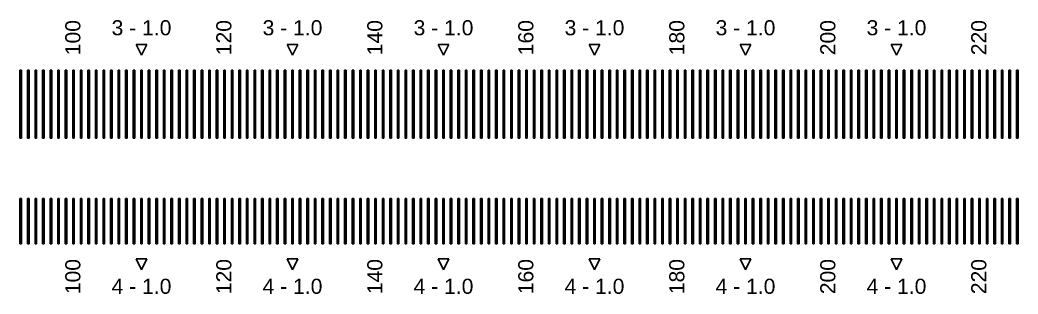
# Model space of a CAD drawing. Extents: x -24493 to 76507, y 84496 to 185496.
# Drawn here: x 29127 to 29788, y 155025 to 155207 of the extents above; entities that cross this region are included whole.
import ezdxf

# ---------------------------------------------------------------- set-up
doc = ezdxf.new("R2010")
doc.units = 13
doc.layers.add('CL - Label-1', color=120, linetype='Continuous')
doc.layers.add('CL - Label-2', color=132, linetype='Continuous')
doc.layers.add('CL - Sub-Micro', color=7, linetype='Continuous', true_color=0x47d1ff)
doc.styles.get("Standard").update_dxf_attribs({"font": 'arial.ttf'})

msp = doc.modelspace()

# ---------------------------------------------------------------- linework, layer by layer
at = {"layer": 'CL - Label-2'}
for p, q in [((29207.29, 155183.36), (29203.75, 155190.46)), ((29203.75, 155190.46), (29210.82, 155190.46)), ((29207.29, 155183.36), (29210.82, 155190.46)), ((29307.29, 155183.36), (29303.75, 155190.46)), ((29303.75, 155190.46), (29310.82, 155190.46)), ((29307.29, 155183.36), (29310.82, 155190.46)), ((29407.29, 155183.36), (29403.75, 155190.46)), ((29403.75, 155190.46), (29410.82, 155190.46)), ((29407.29, 155183.36), (29410.82, 155190.46)), ((29507.29, 155183.36), (29503.75, 155190.46)), ((29503.75, 155190.46), (29510.82, 155190.46)), ((29507.29, 155183.36), (29510.82, 155190.46)), ((29607.29, 155183.36), (29603.75, 155190.46)), ((29603.75, 155190.46), (29610.82, 155190.46)), ((29607.29, 155183.36), (29610.82, 155190.46)), ((29707.29, 155183.36), (29703.75, 155190.46)), ((29703.75, 155190.46), (29710.82, 155190.46)), ((29707.29, 155183.36), (29710.82, 155190.46)), ((29207.29, 155041.29), (29203.75, 155048.39)), ((29203.75, 155048.39), (29210.82, 155048.39)), ((29207.29, 155041.29), (29210.82, 155048.39)), ((29307.29, 155041.29), (29303.75, 155048.39)), ((29303.75, 155048.39), (29310.82, 155048.39)), ((29307.29, 155041.29), (29310.82, 155048.39)), ((29407.29, 155041.29), (29403.75, 155048.39)), ((29403.75, 155048.39), (29410.82, 155048.39)), ((29407.29, 155041.29), (29410.82, 155048.39)), ((29507.29, 155041.29), (29503.75, 155048.39)), ((29503.75, 155048.39), (29510.82, 155048.39)), ((29507.29, 155041.29), (29510.82, 155048.39)), ((29607.29, 155041.29), (29603.75, 155048.39)), ((29603.75, 155048.39), (29610.82, 155048.39)), ((29607.29, 155041.29), (29610.82, 155048.39)), ((29707.29, 155041.29), (29703.75, 155048.39)), ((29703.75, 155048.39), (29710.82, 155048.39)), ((29707.29, 155041.29), (29710.82, 155048.39))]:
    msp.add_line(p, q, dxfattribs=at)
at = {"layer": 'CL - Sub-Micro'}
for p, q in [((29126.79, 155173.36), (29127.79, 155173.36)), ((29126.79, 155128.36), (29126.79, 155173.36)), ((29127.79, 155173.36), (29127.79, 155128.36)), ((29131.79, 155173.36), (29132.79, 155173.36)), ((29131.79, 155128.36), (29131.79, 155173.36)), ((29132.79, 155173.36), (29132.79, 155128.36)), ((29136.79, 155173.36), (29137.79, 155173.36)), ((29136.79, 155128.36), (29136.79, 155173.36)), ((29137.79, 155173.36), (29137.79, 155128.36)), ((29141.79, 155173.36), (29142.79, 155173.36)), ((29141.79, 155128.36), (29141.79, 155173.36)), ((29142.79, 155173.36), (29142.79, 155128.36)), ((29146.79, 155173.36), (29147.79, 155173.36)), ((29146.79, 155128.36), (29146.79, 155173.36)), ((29147.79, 155173.36), (29147.79, 155128.36)), ((29151.79, 155173.36), (29152.79, 155173.36)), ((29151.79, 155128.36), (29151.79, 155173.36)), ((29152.79, 155173.36), (29152.79, 155128.36)), ((29156.79, 155173.36), (29157.79, 155173.36)), ((29156.79, 155128.36), (29156.79, 155173.36)), ((29157.79, 155173.36), (29157.79, 155128.36)), ((29161.79, 155173.36), (29162.79, 155173.36)), ((29161.79, 155128.36), (29161.79, 155173.36)), ((29162.79, 155173.36), (29162.79, 155128.36)), ((29166.79, 155173.36), (29167.79, 155173.36)), ((29166.79, 155128.36), (29166.79, 155173.36)), ((29167.79, 155173.36), (29167.79, 155128.36)), ((29171.79, 155173.36), (29172.79, 155173.36)), ((29171.79, 155128.36), (29171.79, 155173.36)), ((29172.79, 155173.36), (29172.79, 155128.36)), ((29176.79, 155173.36), (29177.79, 155173.36)), ((29176.79, 155128.36), (29176.79, 155173.36)), ((29177.79, 155173.36), (29177.79, 155128.36)), ((29181.79, 155173.36), (29182.79, 155173.36)), ((29181.79, 155128.36), (29181.79, 155173.36)), ((29182.79, 155173.36), (29182.79, 155128.36)), ((29186.79, 155173.36), (29187.79, 155173.36)), ((29186.79, 155128.36), (29186.79, 155173.36)), ((29187.79, 155173.36), (29187.79, 155128.36)), ((29191.79, 155173.36), (29192.79, 155173.36)), ((29191.79, 155128.36), (29191.79, 155173.36)), ((29192.79, 155173.36), (29192.79, 155128.36)), ((29196.79, 155173.36), (29197.79, 155173.36)), ((29196.79, 155128.36), (29196.79, 155173.36)), ((29197.79, 155173.36), (29197.79, 155128.36)), ((29201.79, 155173.36), (29202.79, 155173.36)), ((29201.79, 155128.36), (29201.79, 155173.36)), ((29202.79, 155173.36), (29202.79, 155128.36)), ((29206.79, 155173.36), (29207.79, 155173.36)), ((29206.79, 155128.36), (29206.79, 155173.36)), ((29207.79, 155173.36), (29207.79, 155128.36)), ((29211.79, 155173.36), (29212.79, 155173.36)), ((29211.79, 155128.36), (29211.79, 155173.36)), ((29212.79, 155173.36), (29212.79, 155128.36)), ((29216.79, 155173.36), (29217.79, 155173.36)), ((29216.79, 155128.36), (29216.79, 155173.36)), ((29217.79, 155173.36), (29217.79, 155128.36)), ((29221.79, 155173.36), (29222.79, 155173.36)), ((29221.79, 155128.36), (29221.79, 155173.36)), ((29222.79, 155173.36), (29222.79, 155128.36)), ((29226.79, 155173.36), (29227.79, 155173.36)), ((29226.79, 155128.36), (29226.79, 155173.36)), ((29227.79, 155173.36), (29227.79, 155128.36)), ((29231.79, 155173.36), (29232.79, 155173.36)), ((29231.79, 155128.36), (29231.79, 155173.36)), ((29232.79, 155173.36), (29232.79, 155128.36)), ((29236.79, 155173.36), (29237.79, 155173.36)), ((29236.79, 155128.36), (29236.79, 155173.36)), ((29237.79, 155173.36), (29237.79, 155128.36)), ((29241.79, 155173.36), (29242.79, 155173.36)), ((29241.79, 155128.36), (29241.79, 155173.36)), ((29242.79, 155173.36), (29242.79, 155128.36)), ((29246.79, 155173.36), (29247.79, 155173.36)), ((29246.79, 155128.36), (29246.79, 155173.36)), ((29247.79, 155173.36), (29247.79, 155128.36)), ((29251.79, 155173.36), (29252.79, 155173.36)), ((29251.79, 155128.36), (29251.79, 155173.36)), ((29252.79, 155173.36), (29252.79, 155128.36)), ((29256.79, 155173.36), (29257.79, 155173.36)), ((29256.79, 155128.36), (29256.79, 155173.36)), ((29257.79, 155173.36), (29257.79, 155128.36)), ((29261.79, 155173.36), (29262.79, 155173.36)), ((29261.79, 155128.36), (29261.79, 155173.36)), ((29262.79, 155173.36), (29262.79, 155128.36)), ((29266.79, 155173.36), (29267.79, 155173.36)), ((29266.79, 155128.36), (29266.79, 155173.36)), ((29267.79, 155173.36), (29267.79, 155128.36)), ((29271.79, 155173.36), (29272.79, 155173.36)), ((29271.79, 155128.36), (29271.79, 155173.36)), ((29272.79, 155173.36), (29272.79, 155128.36)), ((29276.79, 155173.36), (29277.79, 155173.36)), ((29276.79, 155128.36), (29276.79, 155173.36)), ((29277.79, 155173.36), (29277.79, 155128.36)), ((29281.79, 155173.36), (29282.79, 155173.36)), ((29281.79, 155128.36), (29281.79, 155173.36)), ((29282.79, 155173.36), (29282.79, 155128.36)), ((29286.79, 155173.36), (29287.79, 155173.36)), ((29286.79, 155128.36), (29286.79, 155173.36)), ((29287.79, 155173.36), (29287.79, 155128.36)), ((29291.79, 155173.36), (29292.79, 155173.36)), ((29291.79, 155128.36), (29291.79, 155173.36)), ((29292.79, 155173.36), (29292.79, 155128.36)), ((29296.79, 155173.36), (29297.79, 155173.36)), ((29296.79, 155128.36), (29296.79, 155173.36)), ((29297.79, 155173.36), (29297.79, 155128.36)), ((29301.79, 155173.36), (29302.79, 155173.36)), ((29301.79, 155128.36), (29301.79, 155173.36)), ((29302.79, 155173.36), (29302.79, 155128.36)), ((29306.79, 155173.36), (29307.79, 155173.36)), ((29306.79, 155128.36), (29306.79, 155173.36)), ((29307.79, 155173.36), (29307.79, 155128.36)), ((29311.79, 155173.36), (29312.79, 155173.36)), ((29311.79, 155128.36), (29311.79, 155173.36)), ((29312.79, 155173.36), (29312.79, 155128.36)), ((29316.79, 155173.36), (29317.79, 155173.36)), ((29316.79, 155128.36), (29316.79, 155173.36)), ((29317.79, 155173.36), (29317.79, 155128.36)), ((29321.79, 155173.36), (29322.79, 155173.36)), ((29321.79, 155128.36), (29321.79, 155173.36)), ((29322.79, 155173.36), (29322.79, 155128.36)), ((29326.79, 155173.36), (29327.79, 155173.36)), ((29326.79, 155128.36), (29326.79, 155173.36)), ((29327.79, 155173.36), (29327.79, 155128.36)), ((29331.79, 155173.36), (29332.79, 155173.36)), ((29331.79, 155128.36), (29331.79, 155173.36)), ((29332.79, 155173.36), (29332.79, 155128.36)), ((29336.79, 155173.36), (29337.79, 155173.36)), ((29336.79, 155128.36), (29336.79, 155173.36)), ((29337.79, 155173.36), (29337.79, 155128.36)), ((29341.79, 155173.36), (29342.79, 155173.36)), ((29341.79, 155128.36), (29341.79, 155173.36)), ((29342.79, 155173.36), (29342.79, 155128.36)), ((29346.79, 155173.36), (29347.79, 155173.36)), ((29346.79, 155128.36), (29346.79, 155173.36)), ((29347.79, 155173.36), (29347.79, 155128.36)), ((29351.79, 155173.36), (29352.79, 155173.36)), ((29351.79, 155128.36), (29351.79, 155173.36)), ((29352.79, 155173.36), (29352.79, 155128.36)), ((29356.79, 155173.36), (29357.79, 155173.36)), ((29356.79, 155128.36), (29356.79, 155173.36)), ((29357.79, 155173.36), (29357.79, 155128.36)), ((29361.79, 155173.36), (29362.79, 155173.36)), ((29361.79, 155128.36), (29361.79, 155173.36)), ((29362.79, 155173.36), (29362.79, 155128.36)), ((29366.79, 155173.36), (29367.79, 155173.36)), ((29366.79, 155128.36), (29366.79, 155173.36)), ((29367.79, 155173.36), (29367.79, 155128.36)), ((29371.79, 155173.36), (29372.79, 155173.36)), ((29371.79, 155128.36), (29371.79, 155173.36)), ((29372.79, 155173.36), (29372.79, 155128.36)), ((29376.79, 155173.36), (29377.79, 155173.36)), ((29376.79, 155128.36), (29376.79, 155173.36)), ((29377.79, 155173.36), (29377.79, 155128.36)), ((29381.79, 155173.36), (29382.79, 155173.36)), ((29381.79, 155128.36), (29381.79, 155173.36)), ((29382.79, 155173.36), (29382.79, 155128.36)), ((29386.79, 155173.36), (29387.79, 155173.36)), ((29386.79, 155128.36), (29386.79, 155173.36)), ((29387.79, 155173.36), (29387.79, 155128.36)), ((29391.79, 155173.36), (29392.79, 155173.36)), ((29391.79, 155128.36), (29391.79, 155173.36)), ((29392.79, 155173.36), (29392.79, 155128.36)), ((29396.79, 155173.36), (29397.79, 155173.36)), ((29396.79, 155128.36), (29396.79, 155173.36)), ((29397.79, 155173.36), (29397.79, 155128.36)), ((29401.79, 155173.36), (29402.79, 155173.36)), ((29401.79, 155128.36), (29401.79, 155173.36)), ((29402.79, 155173.36), (29402.79, 155128.36)), ((29406.79, 155173.36), (29407.79, 155173.36)), ((29406.79, 155128.36), (29406.79, 155173.36)), ((29407.79, 155173.36), (29407.79, 155128.36)), ((29411.79, 155173.36), (29412.79, 155173.36)), ((29411.79, 155128.36), (29411.79, 155173.36)), ((29412.79, 155173.36), (29412.79, 155128.36)), ((29416.79, 155173.36), (29417.79, 155173.36)), ((29416.79, 155128.36), (29416.79, 155173.36)), ((29417.79, 155173.36), (29417.79, 155128.36)), ((29421.79, 155173.36), (29422.79, 155173.36)), ((29421.79, 155128.36), (29421.79, 155173.36)), ((29422.79, 155173.36), (29422.79, 155128.36)), ((29426.79, 155173.36), (29427.79, 155173.36)), ((29426.79, 155128.36), (29426.79, 155173.36)), ((29427.79, 155173.36), (29427.79, 155128.36)), ((29431.79, 155173.36), (29432.79, 155173.36)), ((29431.79, 155128.36), (29431.79, 155173.36)), ((29432.79, 155173.36), (29432.79, 155128.36)), ((29436.79, 155173.36), (29437.79, 155173.36)), ((29436.79, 155128.36), (29436.79, 155173.36)), ((29437.79, 155173.36), (29437.79, 155128.36)), ((29441.79, 155173.36), (29442.79, 155173.36)), ((29441.79, 155128.36), (29441.79, 155173.36)), ((29442.79, 155173.36), (29442.79, 155128.36)), ((29446.79, 155173.36), (29447.79, 155173.36)), ((29446.79, 155128.36), (29446.79, 155173.36)), ((29447.79, 155173.36), (29447.79, 155128.36)), ((29451.79, 155173.36), (29452.79, 155173.36)), ((29451.79, 155128.36), (29451.79, 155173.36)), ((29452.79, 155173.36), (29452.79, 155128.36)), ((29456.79, 155173.36), (29457.79, 155173.36)), ((29456.79, 155128.36), (29456.79, 155173.36)), ((29457.79, 155173.36), (29457.79, 155128.36)), ((29461.79, 155173.36), (29462.79, 155173.36)), ((29461.79, 155128.36), (29461.79, 155173.36)), ((29462.79, 155173.36), (29462.79, 155128.36)), ((29466.79, 155173.36), (29467.79, 155173.36)), ((29466.79, 155128.36), (29466.79, 155173.36)), ((29467.79, 155173.36), (29467.79, 155128.36)), ((29471.79, 155173.36), (29472.79, 155173.36)), ((29471.79, 155128.36), (29471.79, 155173.36)), ((29472.79, 155173.36), (29472.79, 155128.36)), ((29476.79, 155173.36), (29477.79, 155173.36)), ((29476.79, 155128.36), (29476.79, 155173.36)), ((29477.79, 155173.36), (29477.79, 155128.36)), ((29481.79, 155173.36), (29482.79, 155173.36)), ((29481.79, 155128.36), (29481.79, 155173.36)), ((29482.79, 155173.36), (29482.79, 155128.36)), ((29486.79, 155173.36), (29487.79, 155173.36)), ((29486.79, 155128.36), (29486.79, 155173.36)), ((29487.79, 155173.36), (29487.79, 155128.36)), ((29491.79, 155173.36), (29492.79, 155173.36)), ((29491.79, 155128.36), (29491.79, 155173.36)), ((29492.79, 155173.36), (29492.79, 155128.36)), ((29496.79, 155173.36), (29497.79, 155173.36)), ((29496.79, 155128.36), (29496.79, 155173.36)), ((29497.79, 155173.36), (29497.79, 155128.36)), ((29501.79, 155173.36), (29502.79, 155173.36)), ((29501.79, 155128.36), (29501.79, 155173.36)), ((29502.79, 155173.36), (29502.79, 155128.36)), ((29506.79, 155173.36), (29507.79, 155173.36)), ((29506.79, 155128.36), (29506.79, 155173.36)), ((29507.79, 155173.36), (29507.79, 155128.36)), ((29511.79, 155173.36), (29512.79, 155173.36)), ((29511.79, 155128.36), (29511.79, 155173.36)), ((29512.79, 155173.36), (29512.79, 155128.36)), ((29516.79, 155173.36), (29517.79, 155173.36)), ((29516.79, 155128.36), (29516.79, 155173.36)), ((29517.79, 155173.36), (29517.79, 155128.36)), ((29521.79, 155173.36), (29522.79, 155173.36)), ((29521.79, 155128.36), (29521.79, 155173.36)), ((29522.79, 155173.36), (29522.79, 155128.36)), ((29526.79, 155173.36), (29527.79, 155173.36)), ((29526.79, 155128.36), (29526.79, 155173.36)), ((29527.79, 155173.36), (29527.79, 155128.36)), ((29531.79, 155173.36), (29532.79, 155173.36)), ((29531.79, 155128.36), (29531.79, 155173.36)), ((29532.79, 155173.36), (29532.79, 155128.36)), ((29536.79, 155173.36), (29537.79, 155173.36)), ((29536.79, 155128.36), (29536.79, 155173.36)), ((29537.79, 155173.36), (29537.79, 155128.36)), ((29541.79, 155173.36), (29542.79, 155173.36)), ((29541.79, 155128.36), (29541.79, 155173.36)), ((29542.79, 155173.36), (29542.79, 155128.36)), ((29546.79, 155173.36), (29547.79, 155173.36)), ((29546.79, 155128.36), (29546.79, 155173.36)), ((29547.79, 155173.36), (29547.79, 155128.36)), ((29551.79, 155173.36), (29552.79, 155173.36)), ((29551.79, 155128.36), (29551.79, 155173.36)), ((29552.79, 155173.36), (29552.79, 155128.36)), ((29556.79, 155173.36), (29557.79, 155173.36)), ((29556.79, 155128.36), (29556.79, 155173.36)), ((29557.79, 155173.36), (29557.79, 155128.36)), ((29561.79, 155173.36), (29562.79, 155173.36)), ((29561.79, 155128.36), (29561.79, 155173.36)), ((29562.79, 155173.36), (29562.79, 155128.36)), ((29566.79, 155173.36), (29567.79, 155173.36)), ((29566.79, 155128.36), (29566.79, 155173.36)), ((29567.79, 155173.36), (29567.79, 155128.36)), ((29571.79, 155173.36), (29572.79, 155173.36)), ((29571.79, 155128.36), (29571.79, 155173.36)), ((29572.79, 155173.36), (29572.79, 155128.36)), ((29576.79, 155173.36), (29577.79, 155173.36)), ((29576.79, 155128.36), (29576.79, 155173.36)), ((29577.79, 155173.36), (29577.79, 155128.36)), ((29581.79, 155173.36), (29582.79, 155173.36)), ((29581.79, 155128.36), (29581.79, 155173.36)), ((29582.79, 155173.36), (29582.79, 155128.36)), ((29586.79, 155173.36), (29587.79, 155173.36)), ((29586.79, 155128.36), (29586.79, 155173.36)), ((29587.79, 155173.36), (29587.79, 155128.36)), ((29591.79, 155173.36), (29592.79, 155173.36)), ((29591.79, 155128.36), (29591.79, 155173.36)), ((29592.79, 155173.36), (29592.79, 155128.36)), ((29596.79, 155173.36), (29597.79, 155173.36)), ((29596.79, 155128.36), (29596.79, 155173.36)), ((29597.79, 155173.36), (29597.79, 155128.36)), ((29601.79, 155173.36), (29602.79, 155173.36)), ((29601.79, 155128.36), (29601.79, 155173.36)), ((29602.79, 155173.36), (29602.79, 155128.36)), ((29606.79, 155173.36), (29607.79, 155173.36)), ((29606.79, 155128.36), (29606.79, 155173.36)), ((29607.79, 155173.36), (29607.79, 155128.36)), ((29611.79, 155173.36), (29612.79, 155173.36)), ((29611.79, 155128.36), (29611.79, 155173.36)), ((29612.79, 155173.36), (29612.79, 155128.36)), ((29616.79, 155173.36), (29617.79, 155173.36)), ((29616.79, 155128.36), (29616.79, 155173.36)), ((29617.79, 155173.36), (29617.79, 155128.36)), ((29621.79, 155173.36), (29622.79, 155173.36)), ((29621.79, 155128.36), (29621.79, 155173.36)), ((29622.79, 155173.36), (29622.79, 155128.36)), ((29626.79, 155173.36), (29627.79, 155173.36)), ((29626.79, 155128.36), (29626.79, 155173.36)), ((29627.79, 155173.36), (29627.79, 155128.36)), ((29631.79, 155173.36), (29632.79, 155173.36)), ((29631.79, 155128.36), (29631.79, 155173.36)), ((29632.79, 155173.36), (29632.79, 155128.36)), ((29636.79, 155173.36), (29637.79, 155173.36)), ((29636.79, 155128.36), (29636.79, 155173.36)), ((29637.79, 155173.36), (29637.79, 155128.36)), ((29641.79, 155173.36), (29642.79, 155173.36)), ((29641.79, 155128.36), (29641.79, 155173.36)), ((29642.79, 155173.36), (29642.79, 155128.36)), ((29646.79, 155173.36), (29647.79, 155173.36)), ((29646.79, 155128.36), (29646.79, 155173.36)), ((29647.79, 155173.36), (29647.79, 155128.36)), ((29651.79, 155173.36), (29652.79, 155173.36)), ((29651.79, 155128.36), (29651.79, 155173.36)), ((29652.79, 155173.36), (29652.79, 155128.36)), ((29656.79, 155173.36), (29657.79, 155173.36)), ((29656.79, 155128.36), (29656.79, 155173.36)), ((29657.79, 155173.36), (29657.79, 155128.36)), ((29661.79, 155173.36), (29662.79, 155173.36)), ((29661.79, 155128.36), (29661.79, 155173.36)), ((29662.79, 155173.36), (29662.79, 155128.36)), ((29666.79, 155173.36), (29667.79, 155173.36)), ((29666.79, 155128.36), (29666.79, 155173.36)), ((29667.79, 155173.36), (29667.79, 155128.36)), ((29671.79, 155173.36), (29672.79, 155173.36)), ((29671.79, 155128.36), (29671.79, 155173.36)), ((29672.79, 155173.36), (29672.79, 155128.36)), ((29676.79, 155173.36), (29677.79, 155173.36)), ((29676.79, 155128.36), (29676.79, 155173.36)), ((29677.79, 155173.36), (29677.79, 155128.36)), ((29681.79, 155173.36), (29682.79, 155173.36)), ((29681.79, 155128.36), (29681.79, 155173.36)), ((29682.79, 155173.36), (29682.79, 155128.36)), ((29686.79, 155173.36), (29687.79, 155173.36)), ((29686.79, 155128.36), (29686.79, 155173.36)), ((29687.79, 155173.36), (29687.79, 155128.36)), ((29691.79, 155173.36), (29692.79, 155173.36)), ((29691.79, 155128.36), (29691.79, 155173.36)), ((29692.79, 155173.36), (29692.79, 155128.36)), ((29696.79, 155173.36), (29697.79, 155173.36)), ((29696.79, 155128.36), (29696.79, 155173.36)), ((29697.79, 155173.36), (29697.79, 155128.36)), ((29701.79, 155173.36), (29702.79, 155173.36)), ((29701.79, 155128.36), (29701.79, 155173.36)), ((29702.79, 155173.36), (29702.79, 155128.36)), ((29706.79, 155173.36), (29707.79, 155173.36)), ((29706.79, 155128.36), (29706.79, 155173.36)), ((29707.79, 155173.36), (29707.79, 155128.36)), ((29711.79, 155173.36), (29712.79, 155173.36)), ((29711.79, 155128.36), (29711.79, 155173.36)), ((29712.79, 155173.36), (29712.79, 155128.36)), ((29716.79, 155173.36), (29717.79, 155173.36)), ((29716.79, 155128.36), (29716.79, 155173.36)), ((29717.79, 155173.36), (29717.79, 155128.36)), ((29721.79, 155173.36), (29722.79, 155173.36)), ((29721.79, 155128.36), (29721.79, 155173.36)), ((29722.79, 155173.36), (29722.79, 155128.36)), ((29726.79, 155173.36), (29727.79, 155173.36)), ((29726.79, 155128.36), (29726.79, 155173.36)), ((29727.79, 155173.36), (29727.79, 155128.36)), ((29731.79, 155173.36), (29732.79, 155173.36)), ((29731.79, 155128.36), (29731.79, 155173.36)), ((29732.79, 155173.36), (29732.79, 155128.36)), ((29736.79, 155173.36), (29737.79, 155173.36)), ((29736.79, 155128.36), (29736.79, 155173.36)), ((29737.79, 155173.36), (29737.79, 155128.36)), ((29741.79, 155173.36), (29742.79, 155173.36)), ((29741.79, 155128.36), (29741.79, 155173.36)), ((29742.79, 155173.36), (29742.79, 155128.36)), ((29746.79, 155173.36), (29747.79, 155173.36)), ((29746.79, 155128.36), (29746.79, 155173.36)), ((29747.79, 155173.36), (29747.79, 155128.36)), ((29751.79, 155173.36), (29752.79, 155173.36)), ((29751.79, 155128.36), (29751.79, 155173.36)), ((29752.79, 155173.36), (29752.79, 155128.36)), ((29756.79, 155173.36), (29757.79, 155173.36)), ((29756.79, 155128.36), (29756.79, 155173.36)), ((29757.79, 155173.36), (29757.79, 155128.36)), ((29761.79, 155173.36), (29762.79, 155173.36)), ((29761.79, 155128.36), (29761.79, 155173.36)), ((29762.79, 155173.36), (29762.79, 155128.36)), ((29766.79, 155173.36), (29767.79, 155173.36)), ((29766.79, 155128.36), (29766.79, 155173.36)), ((29767.79, 155173.36), (29767.79, 155128.36)), ((29771.79, 155173.36), (29772.79, 155173.36)), ((29771.79, 155128.36), (29771.79, 155173.36)), ((29772.79, 155173.36), (29772.79, 155128.36)), ((29776.79, 155173.36), (29777.79, 155173.36)), ((29776.79, 155128.36), (29776.79, 155173.36)), ((29777.79, 155173.36), (29777.79, 155128.36)), ((29781.79, 155173.36), (29782.79, 155173.36)), ((29781.79, 155128.36), (29781.79, 155173.36)), ((29782.79, 155173.36), (29782.79, 155128.36)), ((29786.79, 155173.36), (29787.79, 155173.36)), ((29786.79, 155128.36), (29786.79, 155173.36)), ((29787.79, 155173.36), (29787.79, 155128.36)), ((29127.79, 155128.36), (29126.79, 155128.36)), ((29132.79, 155128.36), (29131.79, 155128.36)), ((29137.79, 155128.36), (29136.79, 155128.36)), ((29142.79, 155128.36), (29141.79, 155128.36)), ((29147.79, 155128.36), (29146.79, 155128.36)), ((29152.79, 155128.36), (29151.79, 155128.36)), ((29157.79, 155128.36), (29156.79, 155128.36)), ((29162.79, 155128.36), (29161.79, 155128.36)), ((29167.79, 155128.36), (29166.79, 155128.36)), ((29172.79, 155128.36), (29171.79, 155128.36)), ((29177.79, 155128.36), (29176.79, 155128.36)), ((29182.79, 155128.36), (29181.79, 155128.36)), ((29187.79, 155128.36), (29186.79, 155128.36)), ((29192.79, 155128.36), (29191.79, 155128.36)), ((29197.79, 155128.36), (29196.79, 155128.36)), ((29202.79, 155128.36), (29201.79, 155128.36)), ((29207.79, 155128.36), (29206.79, 155128.36)), ((29212.79, 155128.36), (29211.79, 155128.36)), ((29217.79, 155128.36), (29216.79, 155128.36)), ((29222.79, 155128.36), (29221.79, 155128.36)), ((29227.79, 155128.36), (29226.79, 155128.36)), ((29232.79, 155128.36), (29231.79, 155128.36)), ((29237.79, 155128.36), (29236.79, 155128.36)), ((29242.79, 155128.36), (29241.79, 155128.36)), ((29247.79, 155128.36), (29246.79, 155128.36)), ((29252.79, 155128.36), (29251.79, 155128.36)), ((29257.79, 155128.36), (29256.79, 155128.36)), ((29262.79, 155128.36), (29261.79, 155128.36)), ((29267.79, 155128.36), (29266.79, 155128.36)), ((29272.79, 155128.36), (29271.79, 155128.36)), ((29277.79, 155128.36), (29276.79, 155128.36)), ((29282.79, 155128.36), (29281.79, 155128.36)), ((29287.79, 155128.36), (29286.79, 155128.36)), ((29292.79, 155128.36), (29291.79, 155128.36)), ((29297.79, 155128.36), (29296.79, 155128.36)), ((29302.79, 155128.36), (29301.79, 155128.36)), ((29307.79, 155128.36), (29306.79, 155128.36)), ((29312.79, 155128.36), (29311.79, 155128.36)), ((29317.79, 155128.36), (29316.79, 155128.36)), ((29322.79, 155128.36), (29321.79, 155128.36)), ((29327.79, 155128.36), (29326.79, 155128.36)), ((29332.79, 155128.36), (29331.79, 155128.36)), ((29337.79, 155128.36), (29336.79, 155128.36)), ((29342.79, 155128.36), (29341.79, 155128.36)), ((29347.79, 155128.36), (29346.79, 155128.36)), ((29352.79, 155128.36), (29351.79, 155128.36)), ((29357.79, 155128.36), (29356.79, 155128.36)), ((29362.79, 155128.36), (29361.79, 155128.36)), ((29367.79, 155128.36), (29366.79, 155128.36)), ((29372.79, 155128.36), (29371.79, 155128.36)), ((29377.79, 155128.36), (29376.79, 155128.36)), ((29382.79, 155128.36), (29381.79, 155128.36)), ((29387.79, 155128.36), (29386.79, 155128.36)), ((29392.79, 155128.36), (29391.79, 155128.36)), ((29397.79, 155128.36), (29396.79, 155128.36)), ((29402.79, 155128.36), (29401.79, 155128.36)), ((29407.79, 155128.36), (29406.79, 155128.36)), ((29412.79, 155128.36), (29411.79, 155128.36)), ((29417.79, 155128.36), (29416.79, 155128.36)), ((29422.79, 155128.36), (29421.79, 155128.36)), ((29427.79, 155128.36), (29426.79, 155128.36)), ((29432.79, 155128.36), (29431.79, 155128.36)), ((29437.79, 155128.36), (29436.79, 155128.36)), ((29442.79, 155128.36), (29441.79, 155128.36)), ((29447.79, 155128.36), (29446.79, 155128.36)), ((29452.79, 155128.36), (29451.79, 155128.36)), ((29457.79, 155128.36), (29456.79, 155128.36)), ((29462.79, 155128.36), (29461.79, 155128.36)), ((29467.79, 155128.36), (29466.79, 155128.36)), ((29472.79, 155128.36), (29471.79, 155128.36)), ((29477.79, 155128.36), (29476.79, 155128.36)), ((29482.79, 155128.36), (29481.79, 155128.36)), ((29487.79, 155128.36), (29486.79, 155128.36)), ((29492.79, 155128.36), (29491.79, 155128.36)), ((29497.79, 155128.36), (29496.79, 155128.36)), ((29502.79, 155128.36), (29501.79, 155128.36)), ((29507.79, 155128.36), (29506.79, 155128.36)), ((29512.79, 155128.36), (29511.79, 155128.36)), ((29517.79, 155128.36), (29516.79, 155128.36)), ((29522.79, 155128.36), (29521.79, 155128.36)), ((29527.79, 155128.36), (29526.79, 155128.36)), ((29532.79, 155128.36), (29531.79, 155128.36)), ((29537.79, 155128.36), (29536.79, 155128.36)), ((29542.79, 155128.36), (29541.79, 155128.36)), ((29547.79, 155128.36), (29546.79, 155128.36)), ((29552.79, 155128.36), (29551.79, 155128.36)), ((29557.79, 155128.36), (29556.79, 155128.36)), ((29562.79, 155128.36), (29561.79, 155128.36)), ((29567.79, 155128.36), (29566.79, 155128.36)), ((29572.79, 155128.36), (29571.79, 155128.36)), ((29577.79, 155128.36), (29576.79, 155128.36)), ((29582.79, 155128.36), (29581.79, 155128.36)), ((29587.79, 155128.36), (29586.79, 155128.36)), ((29592.79, 155128.36), (29591.79, 155128.36)), ((29597.79, 155128.36), (29596.79, 155128.36)), ((29602.79, 155128.36), (29601.79, 155128.36)), ((29607.79, 155128.36), (29606.79, 155128.36)), ((29612.79, 155128.36), (29611.79, 155128.36)), ((29617.79, 155128.36), (29616.79, 155128.36)), ((29622.79, 155128.36), (29621.79, 155128.36)), ((29627.79, 155128.36), (29626.79, 155128.36)), ((29632.79, 155128.36), (29631.79, 155128.36)), ((29637.79, 155128.36), (29636.79, 155128.36)), ((29642.79, 155128.36), (29641.79, 155128.36)), ((29647.79, 155128.36), (29646.79, 155128.36)), ((29652.79, 155128.36), (29651.79, 155128.36)), ((29657.79, 155128.36), (29656.79, 155128.36)), ((29662.79, 155128.36), (29661.79, 155128.36)), ((29667.79, 155128.36), (29666.79, 155128.36)), ((29672.79, 155128.36), (29671.79, 155128.36)), ((29677.79, 155128.36), (29676.79, 155128.36)), ((29682.79, 155128.36), (29681.79, 155128.36)), ((29687.79, 155128.36), (29686.79, 155128.36)), ((29692.79, 155128.36), (29691.79, 155128.36)), ((29697.79, 155128.36), (29696.79, 155128.36)), ((29702.79, 155128.36), (29701.79, 155128.36)), ((29707.79, 155128.36), (29706.79, 155128.36)), ((29712.79, 155128.36), (29711.79, 155128.36)), ((29717.79, 155128.36), (29716.79, 155128.36)), ((29722.79, 155128.36), (29721.79, 155128.36)), ((29727.79, 155128.36), (29726.79, 155128.36)), ((29732.79, 155128.36), (29731.79, 155128.36)), ((29737.79, 155128.36), (29736.79, 155128.36)), ((29742.79, 155128.36), (29741.79, 155128.36)), ((29747.79, 155128.36), (29746.79, 155128.36)), ((29752.79, 155128.36), (29751.79, 155128.36)), ((29757.79, 155128.36), (29756.79, 155128.36)), ((29762.79, 155128.36), (29761.79, 155128.36)), ((29767.79, 155128.36), (29766.79, 155128.36)), ((29772.79, 155128.36), (29771.79, 155128.36)), ((29777.79, 155128.36), (29776.79, 155128.36)), ((29782.79, 155128.36), (29781.79, 155128.36)), ((29787.79, 155128.36), (29786.79, 155128.36)), ((29126.79, 155088.36), (29127.79, 155088.36)), ((29126.79, 155058.36), (29126.79, 155088.36)), ((29127.79, 155088.36), (29127.79, 155058.36)), ((29131.79, 155088.36), (29132.79, 155088.36)), ((29131.79, 155058.36), (29131.79, 155088.36)), ((29132.79, 155088.36), (29132.79, 155058.36)), ((29136.79, 155088.36), (29137.79, 155088.36)), ((29136.79, 155058.36), (29136.79, 155088.36)), ((29137.79, 155088.36), (29137.79, 155058.36)), ((29141.79, 155088.36), (29142.79, 155088.36)), ((29141.79, 155058.36), (29141.79, 155088.36)), ((29142.79, 155088.36), (29142.79, 155058.36)), ((29146.79, 155088.36), (29147.79, 155088.36)), ((29146.79, 155058.36), (29146.79, 155088.36)), ((29147.79, 155088.36), (29147.79, 155058.36)), ((29151.79, 155088.36), (29152.79, 155088.36)), ((29151.79, 155058.36), (29151.79, 155088.36)), ((29152.79, 155088.36), (29152.79, 155058.36)), ((29156.79, 155088.36), (29157.79, 155088.36)), ((29156.79, 155058.36), (29156.79, 155088.36)), ((29157.79, 155088.36), (29157.79, 155058.36)), ((29161.79, 155088.36), (29162.79, 155088.36)), ((29161.79, 155058.36), (29161.79, 155088.36)), ((29162.79, 155088.36), (29162.79, 155058.36)), ((29166.79, 155088.36), (29167.79, 155088.36)), ((29166.79, 155058.36), (29166.79, 155088.36)), ((29167.79, 155088.36), (29167.79, 155058.36)), ((29171.79, 155088.36), (29172.79, 155088.36)), ((29171.79, 155058.36), (29171.79, 155088.36)), ((29172.79, 155088.36), (29172.79, 155058.36)), ((29176.79, 155088.36), (29177.79, 155088.36)), ((29176.79, 155058.36), (29176.79, 155088.36)), ((29177.79, 155088.36), (29177.79, 155058.36)), ((29181.79, 155088.36), (29182.79, 155088.36)), ((29181.79, 155058.36), (29181.79, 155088.36)), ((29182.79, 155088.36), (29182.79, 155058.36)), ((29186.79, 155088.36), (29187.79, 155088.36)), ((29186.79, 155058.36), (29186.79, 155088.36)), ((29187.79, 155088.36), (29187.79, 155058.36)), ((29191.79, 155088.36), (29192.79, 155088.36)), ((29191.79, 155058.36), (29191.79, 155088.36)), ((29192.79, 155088.36), (29192.79, 155058.36)), ((29196.79, 155088.36), (29197.79, 155088.36)), ((29196.79, 155058.36), (29196.79, 155088.36)), ((29197.79, 155088.36), (29197.79, 155058.36)), ((29201.79, 155088.36), (29202.79, 155088.36)), ((29201.79, 155058.36), (29201.79, 155088.36)), ((29202.79, 155088.36), (29202.79, 155058.36)), ((29206.79, 155088.36), (29207.79, 155088.36)), ((29206.79, 155058.36), (29206.79, 155088.36)), ((29207.79, 155088.36), (29207.79, 155058.36)), ((29211.79, 155088.36), (29212.79, 155088.36)), ((29211.79, 155058.36), (29211.79, 155088.36)), ((29212.79, 155088.36), (29212.79, 155058.36)), ((29216.79, 155088.36), (29217.79, 155088.36)), ((29216.79, 155058.36), (29216.79, 155088.36)), ((29217.79, 155088.36), (29217.79, 155058.36)), ((29221.79, 155088.36), (29222.79, 155088.36)), ((29221.79, 155058.36), (29221.79, 155088.36)), ((29222.79, 155088.36), (29222.79, 155058.36)), ((29226.79, 155088.36), (29227.79, 155088.36)), ((29226.79, 155058.36), (29226.79, 155088.36)), ((29227.79, 155088.36), (29227.79, 155058.36)), ((29231.79, 155088.36), (29232.79, 155088.36)), ((29231.79, 155058.36), (29231.79, 155088.36)), ((29232.79, 155088.36), (29232.79, 155058.36)), ((29236.79, 155088.36), (29237.79, 155088.36)), ((29236.79, 155058.36), (29236.79, 155088.36)), ((29237.79, 155088.36), (29237.79, 155058.36)), ((29241.79, 155088.36), (29242.79, 155088.36)), ((29241.79, 155058.36), (29241.79, 155088.36)), ((29242.79, 155088.36), (29242.79, 155058.36)), ((29246.79, 155088.36), (29247.79, 155088.36)), ((29246.79, 155058.36), (29246.79, 155088.36)), ((29247.79, 155088.36), (29247.79, 155058.36)), ((29251.79, 155088.36), (29252.79, 155088.36)), ((29251.79, 155058.36), (29251.79, 155088.36)), ((29252.79, 155088.36), (29252.79, 155058.36)), ((29256.79, 155088.36), (29257.79, 155088.36)), ((29256.79, 155058.36), (29256.79, 155088.36)), ((29257.79, 155088.36), (29257.79, 155058.36)), ((29261.79, 155088.36), (29262.79, 155088.36)), ((29261.79, 155058.36), (29261.79, 155088.36)), ((29262.79, 155088.36), (29262.79, 155058.36)), ((29266.79, 155088.36), (29267.79, 155088.36)), ((29266.79, 155058.36), (29266.79, 155088.36)), ((29267.79, 155088.36), (29267.79, 155058.36)), ((29271.79, 155088.36), (29272.79, 155088.36)), ((29271.79, 155058.36), (29271.79, 155088.36)), ((29272.79, 155088.36), (29272.79, 155058.36)), ((29276.79, 155088.36), (29277.79, 155088.36)), ((29276.79, 155058.36), (29276.79, 155088.36)), ((29277.79, 155088.36), (29277.79, 155058.36)), ((29281.79, 155088.36), (29282.79, 155088.36)), ((29281.79, 155058.36), (29281.79, 155088.36)), ((29282.79, 155088.36), (29282.79, 155058.36)), ((29286.79, 155088.36), (29287.79, 155088.36)), ((29286.79, 155058.36), (29286.79, 155088.36)), ((29287.79, 155088.36), (29287.79, 155058.36)), ((29291.79, 155088.36), (29292.79, 155088.36)), ((29291.79, 155058.36), (29291.79, 155088.36)), ((29292.79, 155088.36), (29292.79, 155058.36)), ((29296.79, 155088.36), (29297.79, 155088.36)), ((29296.79, 155058.36), (29296.79, 155088.36)), ((29297.79, 155088.36), (29297.79, 155058.36)), ((29301.79, 155088.36), (29302.79, 155088.36)), ((29301.79, 155058.36), (29301.79, 155088.36)), ((29302.79, 155088.36), (29302.79, 155058.36)), ((29306.79, 155088.36), (29307.79, 155088.36)), ((29306.79, 155058.36), (29306.79, 155088.36)), ((29307.79, 155088.36), (29307.79, 155058.36)), ((29311.79, 155088.36), (29312.79, 155088.36)), ((29311.79, 155058.36), (29311.79, 155088.36)), ((29312.79, 155088.36), (29312.79, 155058.36)), ((29316.79, 155088.36), (29317.79, 155088.36)), ((29316.79, 155058.36), (29316.79, 155088.36)), ((29317.79, 155088.36), (29317.79, 155058.36)), ((29321.79, 155088.36), (29322.79, 155088.36)), ((29321.79, 155058.36), (29321.79, 155088.36)), ((29322.79, 155088.36), (29322.79, 155058.36)), ((29326.79, 155088.36), (29327.79, 155088.36)), ((29326.79, 155058.36), (29326.79, 155088.36)), ((29327.79, 155088.36), (29327.79, 155058.36)), ((29331.79, 155088.36), (29332.79, 155088.36)), ((29331.79, 155058.36), (29331.79, 155088.36)), ((29332.79, 155088.36), (29332.79, 155058.36)), ((29336.79, 155088.36), (29337.79, 155088.36)), ((29336.79, 155058.36), (29336.79, 155088.36)), ((29337.79, 155088.36), (29337.79, 155058.36)), ((29341.79, 155088.36), (29342.79, 155088.36)), ((29341.79, 155058.36), (29341.79, 155088.36)), ((29342.79, 155088.36), (29342.79, 155058.36)), ((29346.79, 155088.36), (29347.79, 155088.36)), ((29346.79, 155058.36), (29346.79, 155088.36)), ((29347.79, 155088.36), (29347.79, 155058.36)), ((29351.79, 155088.36), (29352.79, 155088.36)), ((29351.79, 155058.36), (29351.79, 155088.36)), ((29352.79, 155088.36), (29352.79, 155058.36)), ((29356.79, 155088.36), (29357.79, 155088.36)), ((29356.79, 155058.36), (29356.79, 155088.36)), ((29357.79, 155088.36), (29357.79, 155058.36)), ((29361.79, 155088.36), (29362.79, 155088.36)), ((29361.79, 155058.36), (29361.79, 155088.36)), ((29362.79, 155088.36), (29362.79, 155058.36)), ((29366.79, 155088.36), (29367.79, 155088.36)), ((29366.79, 155058.36), (29366.79, 155088.36)), ((29367.79, 155088.36), (29367.79, 155058.36)), ((29371.79, 155088.36), (29372.79, 155088.36)), ((29371.79, 155058.36), (29371.79, 155088.36)), ((29372.79, 155088.36), (29372.79, 155058.36)), ((29376.79, 155088.36), (29377.79, 155088.36)), ((29376.79, 155058.36), (29376.79, 155088.36)), ((29377.79, 155088.36), (29377.79, 155058.36)), ((29381.79, 155088.36), (29382.79, 155088.36)), ((29381.79, 155058.36), (29381.79, 155088.36)), ((29382.79, 155088.36), (29382.79, 155058.36)), ((29386.79, 155088.36), (29387.79, 155088.36)), ((29386.79, 155058.36), (29386.79, 155088.36)), ((29387.79, 155088.36), (29387.79, 155058.36)), ((29391.79, 155088.36), (29392.79, 155088.36)), ((29391.79, 155058.36), (29391.79, 155088.36)), ((29392.79, 155088.36), (29392.79, 155058.36)), ((29396.79, 155088.36), (29397.79, 155088.36)), ((29396.79, 155058.36), (29396.79, 155088.36)), ((29397.79, 155088.36), (29397.79, 155058.36)), ((29401.79, 155088.36), (29402.79, 155088.36)), ((29401.79, 155058.36), (29401.79, 155088.36)), ((29402.79, 155088.36), (29402.79, 155058.36)), ((29406.79, 155088.36), (29407.79, 155088.36)), ((29406.79, 155058.36), (29406.79, 155088.36)), ((29407.79, 155088.36), (29407.79, 155058.36)), ((29411.79, 155088.36), (29412.79, 155088.36)), ((29411.79, 155058.36), (29411.79, 155088.36)), ((29412.79, 155088.36), (29412.79, 155058.36)), ((29416.79, 155088.36), (29417.79, 155088.36)), ((29416.79, 155058.36), (29416.79, 155088.36)), ((29417.79, 155088.36), (29417.79, 155058.36)), ((29421.79, 155088.36), (29422.79, 155088.36)), ((29421.79, 155058.36), (29421.79, 155088.36)), ((29422.79, 155088.36), (29422.79, 155058.36)), ((29426.79, 155088.36), (29427.79, 155088.36)), ((29426.79, 155058.36), (29426.79, 155088.36)), ((29427.79, 155088.36), (29427.79, 155058.36)), ((29431.79, 155088.36), (29432.79, 155088.36)), ((29431.79, 155058.36), (29431.79, 155088.36)), ((29432.79, 155088.36), (29432.79, 155058.36)), ((29436.79, 155088.36), (29437.79, 155088.36)), ((29436.79, 155058.36), (29436.79, 155088.36)), ((29437.79, 155088.36), (29437.79, 155058.36)), ((29441.79, 155088.36), (29442.79, 155088.36)), ((29441.79, 155058.36), (29441.79, 155088.36)), ((29442.79, 155088.36), (29442.79, 155058.36)), ((29446.79, 155088.36), (29447.79, 155088.36)), ((29446.79, 155058.36), (29446.79, 155088.36)), ((29447.79, 155088.36), (29447.79, 155058.36)), ((29451.79, 155088.36), (29452.79, 155088.36)), ((29451.79, 155058.36), (29451.79, 155088.36)), ((29452.79, 155088.36), (29452.79, 155058.36)), ((29456.79, 155088.36), (29457.79, 155088.36)), ((29456.79, 155058.36), (29456.79, 155088.36)), ((29457.79, 155088.36), (29457.79, 155058.36)), ((29461.79, 155088.36), (29462.79, 155088.36)), ((29461.79, 155058.36), (29461.79, 155088.36)), ((29462.79, 155088.36), (29462.79, 155058.36)), ((29466.79, 155088.36), (29467.79, 155088.36)), ((29466.79, 155058.36), (29466.79, 155088.36)), ((29467.79, 155088.36), (29467.79, 155058.36)), ((29471.79, 155088.36), (29472.79, 155088.36)), ((29471.79, 155058.36), (29471.79, 155088.36)), ((29472.79, 155088.36), (29472.79, 155058.36)), ((29476.79, 155088.36), (29477.79, 155088.36)), ((29476.79, 155058.36), (29476.79, 155088.36)), ((29477.79, 155088.36), (29477.79, 155058.36)), ((29481.79, 155088.36), (29482.79, 155088.36)), ((29481.79, 155058.36), (29481.79, 155088.36)), ((29482.79, 155088.36), (29482.79, 155058.36)), ((29486.79, 155088.36), (29487.79, 155088.36)), ((29486.79, 155058.36), (29486.79, 155088.36)), ((29487.79, 155088.36), (29487.79, 155058.36)), ((29491.79, 155088.36), (29492.79, 155088.36)), ((29491.79, 155058.36), (29491.79, 155088.36)), ((29492.79, 155088.36), (29492.79, 155058.36)), ((29496.79, 155088.36), (29497.79, 155088.36)), ((29496.79, 155058.36), (29496.79, 155088.36)), ((29497.79, 155088.36), (29497.79, 155058.36)), ((29501.79, 155088.36), (29502.79, 155088.36)), ((29501.79, 155058.36), (29501.79, 155088.36)), ((29502.79, 155088.36), (29502.79, 155058.36)), ((29506.79, 155088.36), (29507.79, 155088.36)), ((29506.79, 155058.36), (29506.79, 155088.36)), ((29507.79, 155088.36), (29507.79, 155058.36)), ((29511.79, 155088.36), (29512.79, 155088.36)), ((29511.79, 155058.36), (29511.79, 155088.36)), ((29512.79, 155088.36), (29512.79, 155058.36)), ((29516.79, 155088.36), (29517.79, 155088.36)), ((29516.79, 155058.36), (29516.79, 155088.36)), ((29517.79, 155088.36), (29517.79, 155058.36)), ((29521.79, 155088.36), (29522.79, 155088.36)), ((29521.79, 155058.36), (29521.79, 155088.36)), ((29522.79, 155088.36), (29522.79, 155058.36)), ((29526.79, 155088.36), (29527.79, 155088.36)), ((29526.79, 155058.36), (29526.79, 155088.36)), ((29527.79, 155088.36), (29527.79, 155058.36)), ((29531.79, 155088.36), (29532.79, 155088.36)), ((29531.79, 155058.36), (29531.79, 155088.36)), ((29532.79, 155088.36), (29532.79, 155058.36)), ((29536.79, 155088.36), (29537.79, 155088.36)), ((29536.79, 155058.36), (29536.79, 155088.36)), ((29537.79, 155088.36), (29537.79, 155058.36)), ((29541.79, 155088.36), (29542.79, 155088.36)), ((29541.79, 155058.36), (29541.79, 155088.36)), ((29542.79, 155088.36), (29542.79, 155058.36)), ((29546.79, 155088.36), (29547.79, 155088.36)), ((29546.79, 155058.36), (29546.79, 155088.36)), ((29547.79, 155088.36), (29547.79, 155058.36)), ((29551.79, 155088.36), (29552.79, 155088.36)), ((29551.79, 155058.36), (29551.79, 155088.36)), ((29552.79, 155088.36), (29552.79, 155058.36)), ((29556.79, 155088.36), (29557.79, 155088.36)), ((29556.79, 155058.36), (29556.79, 155088.36)), ((29557.79, 155088.36), (29557.79, 155058.36)), ((29561.79, 155088.36), (29562.79, 155088.36)), ((29561.79, 155058.36), (29561.79, 155088.36)), ((29562.79, 155088.36), (29562.79, 155058.36)), ((29566.79, 155088.36), (29567.79, 155088.36)), ((29566.79, 155058.36), (29566.79, 155088.36)), ((29567.79, 155088.36), (29567.79, 155058.36)), ((29571.79, 155088.36), (29572.79, 155088.36)), ((29571.79, 155058.36), (29571.79, 155088.36)), ((29572.79, 155088.36), (29572.79, 155058.36)), ((29576.79, 155088.36), (29577.79, 155088.36)), ((29576.79, 155058.36), (29576.79, 155088.36)), ((29577.79, 155088.36), (29577.79, 155058.36)), ((29581.79, 155088.36), (29582.79, 155088.36)), ((29581.79, 155058.36), (29581.79, 155088.36)), ((29582.79, 155088.36), (29582.79, 155058.36)), ((29586.79, 155088.36), (29587.79, 155088.36)), ((29586.79, 155058.36), (29586.79, 155088.36)), ((29587.79, 155088.36), (29587.79, 155058.36)), ((29591.79, 155088.36), (29592.79, 155088.36)), ((29591.79, 155058.36), (29591.79, 155088.36)), ((29592.79, 155088.36), (29592.79, 155058.36)), ((29596.79, 155088.36), (29597.79, 155088.36)), ((29596.79, 155058.36), (29596.79, 155088.36)), ((29597.79, 155088.36), (29597.79, 155058.36)), ((29601.79, 155088.36), (29602.79, 155088.36)), ((29601.79, 155058.36), (29601.79, 155088.36)), ((29602.79, 155088.36), (29602.79, 155058.36)), ((29606.79, 155088.36), (29607.79, 155088.36)), ((29606.79, 155058.36), (29606.79, 155088.36)), ((29607.79, 155088.36), (29607.79, 155058.36)), ((29611.79, 155088.36), (29612.79, 155088.36)), ((29611.79, 155058.36), (29611.79, 155088.36)), ((29612.79, 155088.36), (29612.79, 155058.36)), ((29616.79, 155088.36), (29617.79, 155088.36)), ((29616.79, 155058.36), (29616.79, 155088.36)), ((29617.79, 155088.36), (29617.79, 155058.36)), ((29621.79, 155088.36), (29622.79, 155088.36)), ((29621.79, 155058.36), (29621.79, 155088.36)), ((29622.79, 155088.36), (29622.79, 155058.36)), ((29626.79, 155088.36), (29627.79, 155088.36)), ((29626.79, 155058.36), (29626.79, 155088.36)), ((29627.79, 155088.36), (29627.79, 155058.36)), ((29631.79, 155088.36), (29632.79, 155088.36)), ((29631.79, 155058.36), (29631.79, 155088.36)), ((29632.79, 155088.36), (29632.79, 155058.36)), ((29636.79, 155088.36), (29637.79, 155088.36)), ((29636.79, 155058.36), (29636.79, 155088.36)), ((29637.79, 155088.36), (29637.79, 155058.36)), ((29641.79, 155088.36), (29642.79, 155088.36)), ((29641.79, 155058.36), (29641.79, 155088.36)), ((29642.79, 155088.36), (29642.79, 155058.36)), ((29646.79, 155088.36), (29647.79, 155088.36)), ((29646.79, 155058.36), (29646.79, 155088.36)), ((29647.79, 155088.36), (29647.79, 155058.36)), ((29651.79, 155088.36), (29652.79, 155088.36)), ((29651.79, 155058.36), (29651.79, 155088.36)), ((29652.79, 155088.36), (29652.79, 155058.36)), ((29656.79, 155088.36), (29657.79, 155088.36)), ((29656.79, 155058.36), (29656.79, 155088.36)), ((29657.79, 155088.36), (29657.79, 155058.36)), ((29661.79, 155088.36), (29662.79, 155088.36)), ((29661.79, 155058.36), (29661.79, 155088.36)), ((29662.79, 155088.36), (29662.79, 155058.36)), ((29666.79, 155088.36), (29667.79, 155088.36)), ((29666.79, 155058.36), (29666.79, 155088.36)), ((29667.79, 155088.36), (29667.79, 155058.36)), ((29671.79, 155088.36), (29672.79, 155088.36)), ((29671.79, 155058.36), (29671.79, 155088.36)), ((29672.79, 155088.36), (29672.79, 155058.36)), ((29676.79, 155088.36), (29677.79, 155088.36)), ((29676.79, 155058.36), (29676.79, 155088.36)), ((29677.79, 155088.36), (29677.79, 155058.36)), ((29681.79, 155088.36), (29682.79, 155088.36)), ((29681.79, 155058.36), (29681.79, 155088.36)), ((29682.79, 155088.36), (29682.79, 155058.36)), ((29686.79, 155088.36), (29687.79, 155088.36)), ((29686.79, 155058.36), (29686.79, 155088.36)), ((29687.79, 155088.36), (29687.79, 155058.36)), ((29691.79, 155088.36), (29692.79, 155088.36)), ((29691.79, 155058.36), (29691.79, 155088.36)), ((29692.79, 155088.36), (29692.79, 155058.36)), ((29696.79, 155088.36), (29697.79, 155088.36)), ((29696.79, 155058.36), (29696.79, 155088.36)), ((29697.79, 155088.36), (29697.79, 155058.36)), ((29701.79, 155088.36), (29702.79, 155088.36)), ((29701.79, 155058.36), (29701.79, 155088.36)), ((29702.79, 155088.36), (29702.79, 155058.36)), ((29706.79, 155088.36), (29707.79, 155088.36)), ((29706.79, 155058.36), (29706.79, 155088.36)), ((29707.79, 155088.36), (29707.79, 155058.36)), ((29711.79, 155088.36), (29712.79, 155088.36)), ((29711.79, 155058.36), (29711.79, 155088.36)), ((29712.79, 155088.36), (29712.79, 155058.36)), ((29716.79, 155088.36), (29717.79, 155088.36)), ((29716.79, 155058.36), (29716.79, 155088.36)), ((29717.79, 155088.36), (29717.79, 155058.36)), ((29721.79, 155088.36), (29722.79, 155088.36)), ((29721.79, 155058.36), (29721.79, 155088.36)), ((29722.79, 155088.36), (29722.79, 155058.36)), ((29726.79, 155088.36), (29727.79, 155088.36)), ((29726.79, 155058.36), (29726.79, 155088.36)), ((29727.79, 155088.36), (29727.79, 155058.36)), ((29731.79, 155088.36), (29732.79, 155088.36)), ((29731.79, 155058.36), (29731.79, 155088.36)), ((29732.79, 155088.36), (29732.79, 155058.36)), ((29736.79, 155088.36), (29737.79, 155088.36)), ((29736.79, 155058.36), (29736.79, 155088.36)), ((29737.79, 155088.36), (29737.79, 155058.36)), ((29741.79, 155088.36), (29742.79, 155088.36)), ((29741.79, 155058.36), (29741.79, 155088.36)), ((29742.79, 155088.36), (29742.79, 155058.36)), ((29746.79, 155088.36), (29747.79, 155088.36)), ((29746.79, 155058.36), (29746.79, 155088.36)), ((29747.79, 155088.36), (29747.79, 155058.36)), ((29751.79, 155088.36), (29752.79, 155088.36)), ((29751.79, 155058.36), (29751.79, 155088.36)), ((29752.79, 155088.36), (29752.79, 155058.36)), ((29756.79, 155088.36), (29757.79, 155088.36)), ((29756.79, 155058.36), (29756.79, 155088.36)), ((29757.79, 155088.36), (29757.79, 155058.36)), ((29761.79, 155088.36), (29762.79, 155088.36)), ((29761.79, 155058.36), (29761.79, 155088.36)), ((29762.79, 155088.36), (29762.79, 155058.36)), ((29766.79, 155088.36), (29767.79, 155088.36)), ((29766.79, 155058.36), (29766.79, 155088.36)), ((29767.79, 155088.36), (29767.79, 155058.36)), ((29771.79, 155088.36), (29772.79, 155088.36)), ((29771.79, 155058.36), (29771.79, 155088.36)), ((29772.79, 155088.36), (29772.79, 155058.36)), ((29776.79, 155088.36), (29777.79, 155088.36)), ((29776.79, 155058.36), (29776.79, 155088.36)), ((29777.79, 155088.36), (29777.79, 155058.36)), ((29781.79, 155088.36), (29782.79, 155088.36)), ((29781.79, 155058.36), (29781.79, 155088.36)), ((29782.79, 155088.36), (29782.79, 155058.36)), ((29786.79, 155088.36), (29787.79, 155088.36)), ((29786.79, 155058.36), (29786.79, 155088.36)), ((29787.79, 155088.36), (29787.79, 155058.36)), ((29127.79, 155058.36), (29126.79, 155058.36)), ((29132.79, 155058.36), (29131.79, 155058.36)), ((29137.79, 155058.36), (29136.79, 155058.36)), ((29142.79, 155058.36), (29141.79, 155058.36)), ((29147.79, 155058.36), (29146.79, 155058.36)), ((29152.79, 155058.36), (29151.79, 155058.36)), ((29157.79, 155058.36), (29156.79, 155058.36)), ((29162.79, 155058.36), (29161.79, 155058.36)), ((29167.79, 155058.36), (29166.79, 155058.36)), ((29172.79, 155058.36), (29171.79, 155058.36)), ((29177.79, 155058.36), (29176.79, 155058.36)), ((29182.79, 155058.36), (29181.79, 155058.36)), ((29187.79, 155058.36), (29186.79, 155058.36)), ((29192.79, 155058.36), (29191.79, 155058.36)), ((29197.79, 155058.36), (29196.79, 155058.36)), ((29202.79, 155058.36), (29201.79, 155058.36)), ((29207.79, 155058.36), (29206.79, 155058.36)), ((29212.79, 155058.36), (29211.79, 155058.36)), ((29217.79, 155058.36), (29216.79, 155058.36)), ((29222.79, 155058.36), (29221.79, 155058.36)), ((29227.79, 155058.36), (29226.79, 155058.36)), ((29232.79, 155058.36), (29231.79, 155058.36)), ((29237.79, 155058.36), (29236.79, 155058.36)), ((29242.79, 155058.36), (29241.79, 155058.36)), ((29247.79, 155058.36), (29246.79, 155058.36)), ((29252.79, 155058.36), (29251.79, 155058.36)), ((29257.79, 155058.36), (29256.79, 155058.36)), ((29262.79, 155058.36), (29261.79, 155058.36)), ((29267.79, 155058.36), (29266.79, 155058.36)), ((29272.79, 155058.36), (29271.79, 155058.36)), ((29277.79, 155058.36), (29276.79, 155058.36)), ((29282.79, 155058.36), (29281.79, 155058.36)), ((29287.79, 155058.36), (29286.79, 155058.36)), ((29292.79, 155058.36), (29291.79, 155058.36)), ((29297.79, 155058.36), (29296.79, 155058.36)), ((29302.79, 155058.36), (29301.79, 155058.36)), ((29307.79, 155058.36), (29306.79, 155058.36)), ((29312.79, 155058.36), (29311.79, 155058.36)), ((29317.79, 155058.36), (29316.79, 155058.36)), ((29322.79, 155058.36), (29321.79, 155058.36)), ((29327.79, 155058.36), (29326.79, 155058.36)), ((29332.79, 155058.36), (29331.79, 155058.36)), ((29337.79, 155058.36), (29336.79, 155058.36)), ((29342.79, 155058.36), (29341.79, 155058.36)), ((29347.79, 155058.36), (29346.79, 155058.36)), ((29352.79, 155058.36), (29351.79, 155058.36)), ((29357.79, 155058.36), (29356.79, 155058.36)), ((29362.79, 155058.36), (29361.79, 155058.36)), ((29367.79, 155058.36), (29366.79, 155058.36)), ((29372.79, 155058.36), (29371.79, 155058.36)), ((29377.79, 155058.36), (29376.79, 155058.36)), ((29382.79, 155058.36), (29381.79, 155058.36)), ((29387.79, 155058.36), (29386.79, 155058.36)), ((29392.79, 155058.36), (29391.79, 155058.36)), ((29397.79, 155058.36), (29396.79, 155058.36)), ((29402.79, 155058.36), (29401.79, 155058.36)), ((29407.79, 155058.36), (29406.79, 155058.36)), ((29412.79, 155058.36), (29411.79, 155058.36)), ((29417.79, 155058.36), (29416.79, 155058.36)), ((29422.79, 155058.36), (29421.79, 155058.36)), ((29427.79, 155058.36), (29426.79, 155058.36)), ((29432.79, 155058.36), (29431.79, 155058.36)), ((29437.79, 155058.36), (29436.79, 155058.36)), ((29442.79, 155058.36), (29441.79, 155058.36)), ((29447.79, 155058.36), (29446.79, 155058.36)), ((29452.79, 155058.36), (29451.79, 155058.36)), ((29457.79, 155058.36), (29456.79, 155058.36)), ((29462.79, 155058.36), (29461.79, 155058.36)), ((29467.79, 155058.36), (29466.79, 155058.36)), ((29472.79, 155058.36), (29471.79, 155058.36)), ((29477.79, 155058.36), (29476.79, 155058.36)), ((29482.79, 155058.36), (29481.79, 155058.36)), ((29487.79, 155058.36), (29486.79, 155058.36)), ((29492.79, 155058.36), (29491.79, 155058.36)), ((29497.79, 155058.36), (29496.79, 155058.36)), ((29502.79, 155058.36), (29501.79, 155058.36)), ((29507.79, 155058.36), (29506.79, 155058.36)), ((29512.79, 155058.36), (29511.79, 155058.36)), ((29517.79, 155058.36), (29516.79, 155058.36)), ((29522.79, 155058.36), (29521.79, 155058.36)), ((29527.79, 155058.36), (29526.79, 155058.36)), ((29532.79, 155058.36), (29531.79, 155058.36)), ((29537.79, 155058.36), (29536.79, 155058.36)), ((29542.79, 155058.36), (29541.79, 155058.36)), ((29547.79, 155058.36), (29546.79, 155058.36)), ((29552.79, 155058.36), (29551.79, 155058.36)), ((29557.79, 155058.36), (29556.79, 155058.36)), ((29562.79, 155058.36), (29561.79, 155058.36)), ((29567.79, 155058.36), (29566.79, 155058.36)), ((29572.79, 155058.36), (29571.79, 155058.36)), ((29577.79, 155058.36), (29576.79, 155058.36)), ((29582.79, 155058.36), (29581.79, 155058.36)), ((29587.79, 155058.36), (29586.79, 155058.36)), ((29592.79, 155058.36), (29591.79, 155058.36)), ((29597.79, 155058.36), (29596.79, 155058.36)), ((29602.79, 155058.36), (29601.79, 155058.36)), ((29607.79, 155058.36), (29606.79, 155058.36)), ((29612.79, 155058.36), (29611.79, 155058.36)), ((29617.79, 155058.36), (29616.79, 155058.36)), ((29622.79, 155058.36), (29621.79, 155058.36)), ((29627.79, 155058.36), (29626.79, 155058.36)), ((29632.79, 155058.36), (29631.79, 155058.36)), ((29637.79, 155058.36), (29636.79, 155058.36)), ((29642.79, 155058.36), (29641.79, 155058.36)), ((29647.79, 155058.36), (29646.79, 155058.36)), ((29652.79, 155058.36), (29651.79, 155058.36)), ((29657.79, 155058.36), (29656.79, 155058.36)), ((29662.79, 155058.36), (29661.79, 155058.36)), ((29667.79, 155058.36), (29666.79, 155058.36)), ((29672.79, 155058.36), (29671.79, 155058.36)), ((29677.79, 155058.36), (29676.79, 155058.36)), ((29682.79, 155058.36), (29681.79, 155058.36)), ((29687.79, 155058.36), (29686.79, 155058.36)), ((29692.79, 155058.36), (29691.79, 155058.36)), ((29697.79, 155058.36), (29696.79, 155058.36)), ((29702.79, 155058.36), (29701.79, 155058.36)), ((29707.79, 155058.36), (29706.79, 155058.36)), ((29712.79, 155058.36), (29711.79, 155058.36)), ((29717.79, 155058.36), (29716.79, 155058.36)), ((29722.79, 155058.36), (29721.79, 155058.36)), ((29727.79, 155058.36), (29726.79, 155058.36)), ((29732.79, 155058.36), (29731.79, 155058.36)), ((29737.79, 155058.36), (29736.79, 155058.36)), ((29742.79, 155058.36), (29741.79, 155058.36)), ((29747.79, 155058.36), (29746.79, 155058.36)), ((29752.79, 155058.36), (29751.79, 155058.36)), ((29757.79, 155058.36), (29756.79, 155058.36)), ((29762.79, 155058.36), (29761.79, 155058.36)), ((29767.79, 155058.36), (29766.79, 155058.36)), ((29772.79, 155058.36), (29771.79, 155058.36)), ((29777.79, 155058.36), (29776.79, 155058.36)), ((29782.79, 155058.36), (29781.79, 155058.36)), ((29787.79, 155058.36), (29786.79, 155058.36))]:
    msp.add_line(p, q, dxfattribs=at)

# ---------------------------------------------------------------- texts
at = {"layer": 'CL - Label-1', "char_height": 10, "rotation": 90}
for s, insert, attachment_point in [('100', (29156.79, 155183.36), 1), ('120', (29256.79, 155183.36), 1), ('140', (29356.79, 155183.36), 1), ('160', (29456.79, 155183.36), 1), ('180', (29556.79, 155183.36), 1), ('200', (29656.79, 155183.36), 1), ('220', (29756.79, 155183.36), 1), ('100', (29156.79, 155048.36), 3), ('120', (29256.79, 155048.36), 3), ('140', (29356.79, 155048.36), 3), ('160', (29456.79, 155048.36), 3), ('180', (29556.79, 155048.36), 3), ('200', (29656.79, 155048.36), 3), ('220', (29756.79, 155048.36), 3)]:
    msp.add_mtext_dynamic_manual_height_columns(s, width=21.565, gutter_width=12.5, heights=[8.55], dxfattribs=dict(at, insert=insert, attachment_point=attachment_point))
at = {"layer": 'CL - Label-2', "char_height": 10}
for s, insert, attachment_point in [('3 - 1.0', (29207.29, 155196.44), 8), ('3 - 1.0', (29307.29, 155196.44), 8), ('3 - 1.0', (29407.29, 155196.44), 8), ('3 - 1.0', (29507.29, 155196.44), 8), ('3 - 1.0', (29607.29, 155196.44), 8), ('3 - 1.0', (29707.29, 155196.44), 8), ('4 - 1.0', (29207.29, 155035.29), 2), ('4 - 1.0', (29307.29, 155035.29), 2), ('4 - 1.0', (29407.29, 155035.29), 2), ('4 - 1.0', (29507.29, 155035.29), 2), ('4 - 1.0', (29607.29, 155035.29), 2), ('4 - 1.0', (29707.29, 155035.29), 2)]:
    msp.add_mtext_dynamic_manual_height_columns(s, width=52.3045, gutter_width=12.5, heights=[18.11], dxfattribs=dict(at, insert=insert, attachment_point=attachment_point))

doc.saveas('drawing.dxf')
